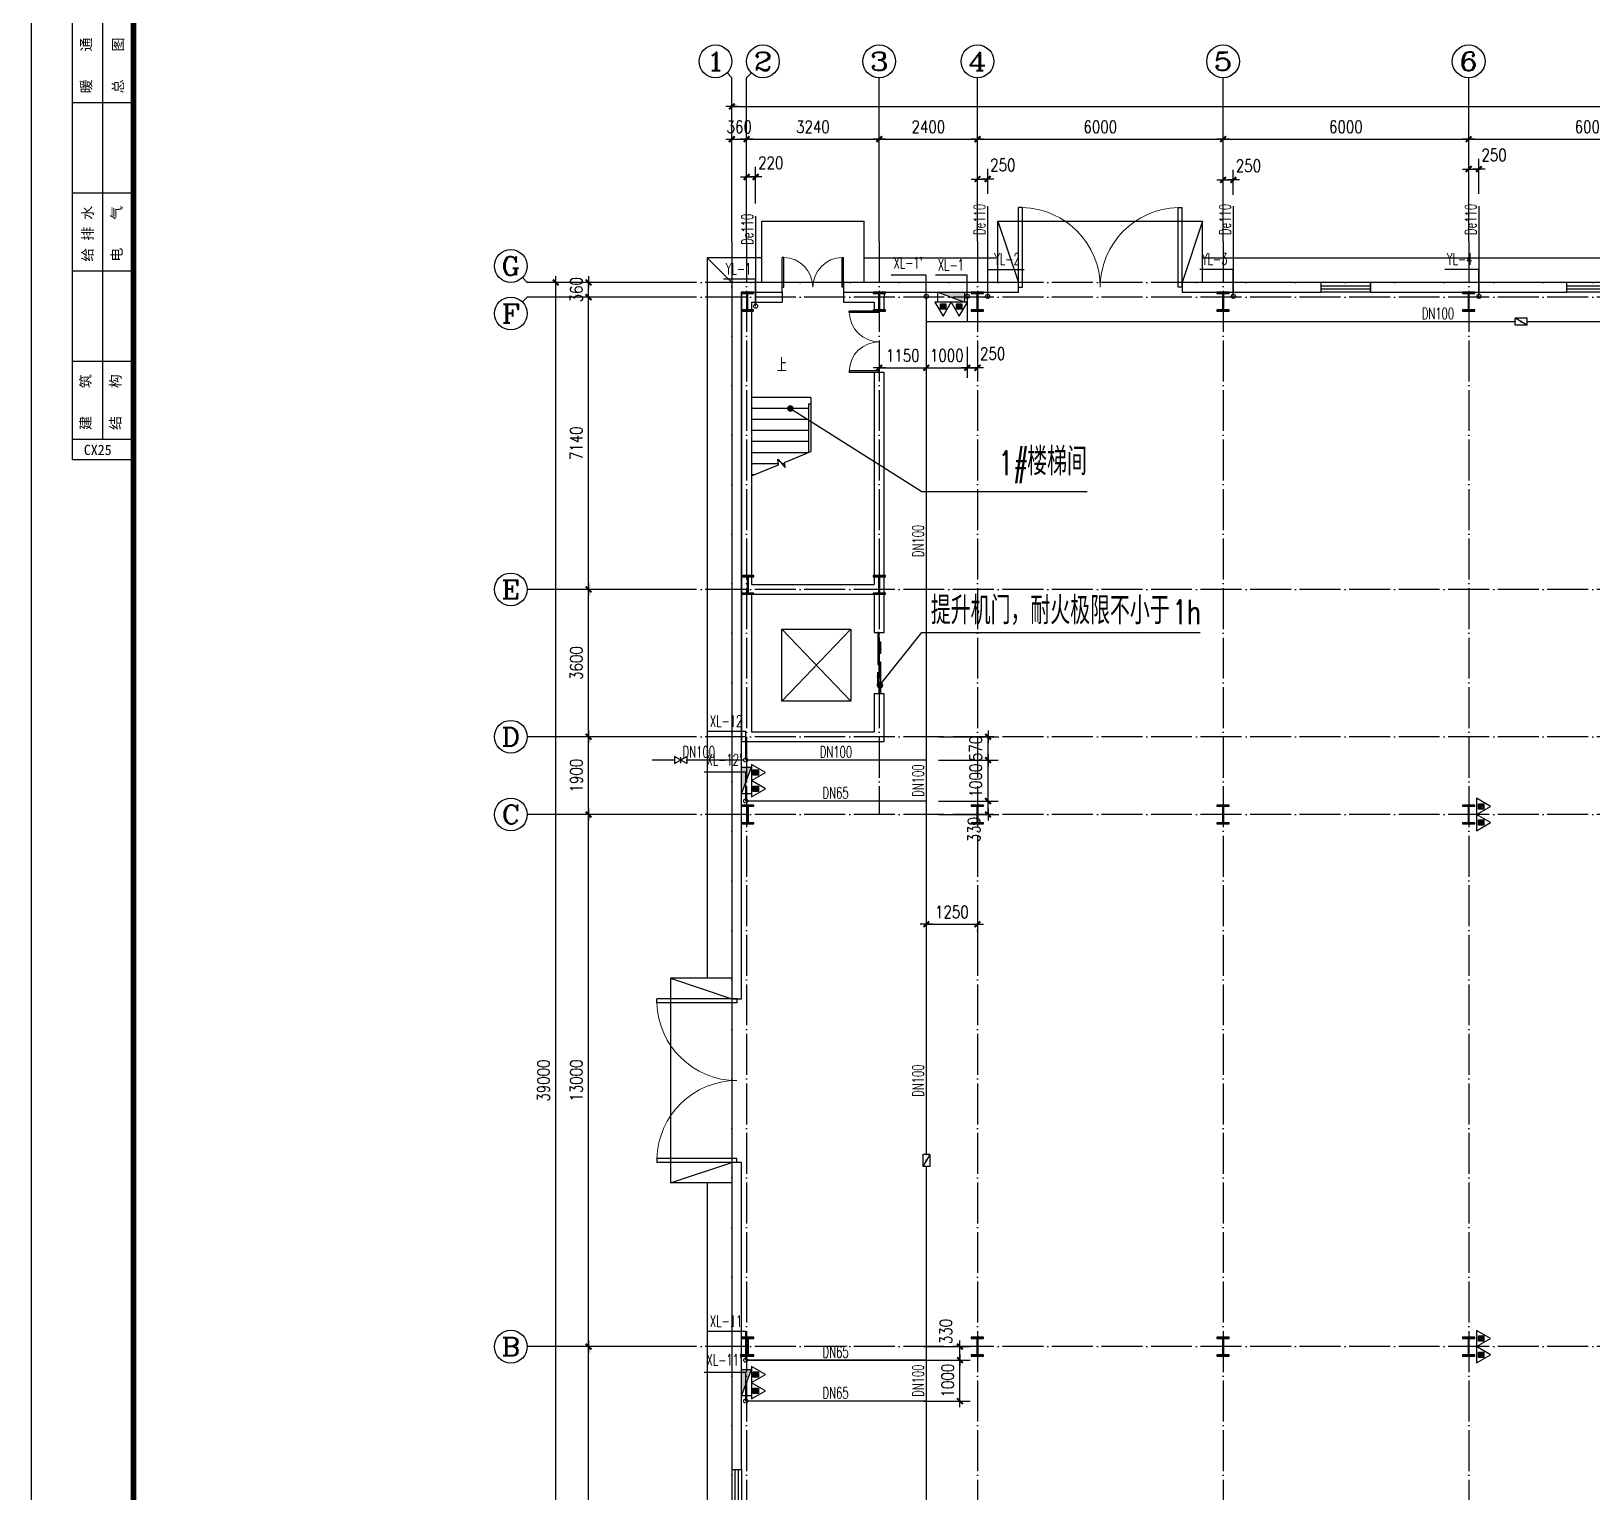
# Model space of a CAD drawing. Extents: x -173215 to 463891, y -864580 to -620646.
# Drawn here: x 4454 to 42575, y -734972 to -699289 of the extents above; entities that cross this region are included whole.
import ezdxf
from ezdxf.enums import TextEntityAlignment as Align

# ---------------------------------------------------------------- set-up
doc = ezdxf.new("R2010")
doc.units = 0
doc.header["$LTSCALE"] = 500
doc.header["$MEASUREMENT"] = 0
doc.linetypes.add('DOTE', pattern=[2.42, 2, -0.2, 0.02, -0.2])
doc.layers.get('0').update_dxf_attribs({"linetype": 'CONTINUOUS'})
doc.layers.get('Defpoints').update_dxf_attribs({"linetype": 'CONTINUOUS'})
for name, color, linetype in [('AXIS', 3, 'CONTINUOUS'), ('AXIS_TEXT', 7, 'CONTINUOUS'), ('DIM_LEAD', 3, 'CONTINUOUS'), ('DIM_SYMB', 3, 'CONTINUOUS'), ('DIM_消防', 3, 'CONTINUOUS'), ('DIM_雨水', 3, 'CONTINUOUS'), ('DOTE', 253, 'DOTE'), ('EQUIP_消火栓', 7, 'CONTINUOUS'), ('EQUIP_消防', 7, 'CONTINUOUS'), ('EQUIP_阀门', 7, 'CONTINUOUS'), ('PIPE-消防', 1, 'TG_X'), ('PIPE-雨水', 4, 'TG_Y'), ('PUB_TEXT', 7, 'CONTINUOUS'), ('STAIR', 2, 'CONTINUOUS'), ('TWT_DIM', 3, 'CONTINUOUS'), ('TWT_TEXT', 7, 'CONTINUOUS'), ('VPIPE-消防', 1, 'TG_X'), ('VPIPE-雨水', 4, 'TG_Y'), ('WALL', 6, 'CONTINUOUS'), ('WINDOW', 4, 'CONTINUOUS'), ('勒脚', 50, 'CONTINUOUS'), ('图框', 4, 'CONTINUOUS')]:
    doc.layers.add(name, color=color, linetype=linetype)
doc.styles.add('_TCH_AXIS', font='COMPLEX', dxfattribs={"bigfont": 'GBCBIG'})
doc.styles.add('_TCH_DIM', font='SIMPLEX', dxfattribs={"bigfont": 'GBCBIG'})
doc.styles.add('_TWT_PIPEDN', font='SIMPLEX', dxfattribs={"width": 0.8, "height": 2.8, "bigfont": 'HZTXT'})
doc.styles.add('_TWT_SERIAL', font='COMPLEX', dxfattribs={"width": 0.8, "height": 2.8, "bigfont": 'HZTXT'})
doc.styles.add('COMPLEX', font='COMPLEX')
doc.styles.add('DIM_FONT', font='SIMPLEX.shx', dxfattribs={"width": 0.8})
doc.styles.add('iIcon2', font='')
doc.styles.get("Standard").update_dxf_attribs({"font": 'GBENOR', "bigfont": 'GBCBIG'})
doc.styles.add('TG_LINETYPE', font='SIMPLEX', dxfattribs={"width": 0.8, "height": 2.8, "bigfont": 'HZTXT'})
doc.styles.get('iIcon2').set_extended_font_data('SimSun')
doc.linetypes.add('TG_X', pattern='A,2,-0.3,["X",TG_LINETYPE,S=0.1,R=0,X=-0.23,Y=-0.15],0', length=2.3)
doc.linetypes.add('TG_Y', pattern='A,2,-0.3,["Y",TG_LINETYPE,S=0.1,R=0,X=-0.23,Y=-0.15],0', length=2.3)
doc.dimstyles.new('DIMN', dxfattribs={"dimtxt": 300, "dimasz": 1, "dimexe": 250, "dimexo": 300, "dimgap": 150, "dimtad": 1, "dimdec": 0, "dimzin": 0, "dimdsep": 46, "dimtxsty": 'DIM_FONT', "dimblk": '_DIMX', "dimcen": 0.09, "dimclrt": 7, "dimadec": 0, "dimazin": 0, "dimtfac": 1, "dimtdec": 0, "dimtix": 1, "dimtmove": 2, "dimatfit": 3, "dimldrblk": '_DIMX', "dimfxl": 0, "dimtolj": 1, "dimtzin": 0, "dimarcsym": 0})

# ---------------------------------------------------------------- blocks, each defined once
blk = doc.blocks.new('钢柱')
blk.add_hatch(color=256).paths.add_polyline_path([(4275, 9436), (4140, 9436), (4140, 9466), (4440, 9466), (4440, 9436), (4305, 9436), (4305, 9036), (4440, 9036), (4440, 9006), (4140, 9006), (4140, 9036), (4275, 9036)])
blk.add_lwpolyline([(4275, 9436), (4140, 9436), (4140, 9466), (4440, 9466), (4440, 9436), (4305, 9436), (4305, 9036), (4440, 9036), (4440, 9006), (4140, 9006), (4140, 9036), (4275, 9036), (4275, 9436), (4140, 9436)])
blk = doc.blocks.new('_DIMX')
blk.add_line((-150, 0), (150, 0))
at = {"const_width": 50}
blk.add_lwpolyline([(-70, -70), (70, 70)], dxfattribs=at)
blk = doc.blocks.new('*D133')
at = {"layer": 'Defpoints', "color": 0, "transparency": 16777216}
for p in [(39819, -702656), (39569, -703562), (39819, -703562)]:
    blk.add_point(p, dxfattribs=at)
at = {"layer": 'TWT_DIM', "color": 0, "lineweight": -2, "transparency": 16777216}
for p, q in [((39569, -703262), (39569, -702406)), ((39819, -703262), (39819, -702406)), ((39568, -702656), (39567, -702656)), ((39569, -702656), (39819, -702656)), ((39820, -702656), (39821, -702656))]:
    blk.add_line(p, q, dxfattribs=at)
blk.add_blockref('_DIMX', (39569, -702656), dxfattribs=at)
at = {"layer": 'TWT_DIM', "color": 0, "lineweight": -2, "transparency": 16777216, "rotation": 180}
blk.add_blockref('_DIMX', (39819, -702656), dxfattribs=at)
at = {"layer": 'TWT_DIM', "color": 7, "transparency": 16777216, "insert": (40189, -702311), "char_height": 300, "attachment_point": 5, "style": 'DIM_FONT'}
blk.add_mtext('\\A1;250', dxfattribs=at)
blk = doc.blocks.new('*D134')
at = {"layer": 'Defpoints', "color": 0, "transparency": 16777216}
for p in [(33819, -702922), (33569, -703589), (33819, -703589)]:
    blk.add_point(p, dxfattribs=at)
at = {"layer": 'TWT_DIM', "color": 0, "lineweight": -2, "transparency": 16777216}
for p, q in [((33568, -702922), (33567, -702922)), ((33569, -703289), (33569, -702672)), ((33569, -702922), (33819, -702922)), ((33819, -703289), (33819, -702672)), ((33820, -702922), (33821, -702922))]:
    blk.add_line(p, q, dxfattribs=at)
blk.add_blockref('_DIMX', (33569, -702922), dxfattribs=at)
at = {"layer": 'TWT_DIM', "color": 0, "lineweight": -2, "transparency": 16777216, "rotation": 180}
blk.add_blockref('_DIMX', (33819, -702922), dxfattribs=at)
at = {"layer": 'TWT_DIM', "color": 7, "transparency": 16777216, "insert": (34189, -702577), "char_height": 300, "attachment_point": 5, "style": 'DIM_FONT'}
blk.add_mtext('\\A1;250', dxfattribs=at)
blk = doc.blocks.new('*D135')
at = {"layer": 'Defpoints', "color": 0, "transparency": 16777216}
for p in [(22149, -702850), (21929, -703802), (22149, -703802)]:
    blk.add_point(p, dxfattribs=at)
at = {"layer": 'TWT_DIM', "color": 0, "lineweight": -2, "transparency": 16777216}
for p, q in [((21928, -702850), (21927, -702850)), ((21929, -703502), (21929, -702600)), ((21929, -702850), (22149, -702850)), ((22149, -703502), (22149, -702600)), ((22150, -702850), (22151, -702850))]:
    blk.add_line(p, q, dxfattribs=at)
blk.add_blockref('_DIMX', (21929, -702850), dxfattribs=at)
at = {"layer": 'TWT_DIM', "color": 0, "lineweight": -2, "transparency": 16777216, "rotation": 180}
blk.add_blockref('_DIMX', (22149, -702850), dxfattribs=at)
at = {"layer": 'TWT_DIM', "color": 7, "transparency": 16777216, "insert": (22519, -702505), "char_height": 300, "attachment_point": 5, "style": 'DIM_FONT'}
blk.add_mtext('\\A1;220', dxfattribs=at)
blk = doc.blocks.new('*D136')
at = {"layer": 'Defpoints', "color": 0, "transparency": 16777216}
for p in [(27819, -702900), (27569, -703562), (27819, -703562)]:
    blk.add_point(p, dxfattribs=at)
at = {"layer": 'TWT_DIM', "color": 0, "lineweight": -2, "transparency": 16777216}
for p, q in [((27568, -702900), (27567, -702900)), ((27569, -703262), (27569, -702650)), ((27569, -702900), (27819, -702900)), ((27819, -703262), (27819, -702650)), ((27820, -702900), (27821, -702900))]:
    blk.add_line(p, q, dxfattribs=at)
blk.add_blockref('_DIMX', (27569, -702900), dxfattribs=at)
at = {"layer": 'TWT_DIM', "color": 0, "lineweight": -2, "transparency": 16777216, "rotation": 180}
blk.add_blockref('_DIMX', (27819, -702900), dxfattribs=at)
at = {"layer": 'TWT_DIM', "color": 7, "transparency": 16777216, "insert": (28189, -702555), "char_height": 300, "attachment_point": 5, "style": 'DIM_FONT'}
blk.add_mtext('\\A1;250', dxfattribs=at)
blk = doc.blocks.new('*D137')
at = {"layer": 'Defpoints', "color": 0, "transparency": 16777216}
for p in [(27319, -706699), (27569, -706699), (27569, -707511)]:
    blk.add_point(p, dxfattribs=at)
at = {"layer": 'TWT_DIM', "color": 0, "lineweight": -2, "transparency": 16777216}
for p, q in [((27319, -706999), (27319, -707761)), ((27569, -706999), (27569, -707761)), ((27318, -707511), (27317, -707511)), ((27319, -707511), (27569, -707511)), ((27570, -707511), (27571, -707511))]:
    blk.add_line(p, q, dxfattribs=at)
blk.add_blockref('_DIMX', (27319, -707511), dxfattribs=at)
at = {"layer": 'TWT_DIM', "color": 0, "lineweight": -2, "transparency": 16777216, "rotation": 180}
blk.add_blockref('_DIMX', (27569, -707511), dxfattribs=at)
at = {"layer": 'TWT_DIM', "color": 7, "transparency": 16777216, "insert": (27939, -707166), "char_height": 300, "attachment_point": 5, "style": 'DIM_FONT'}
blk.add_mtext('\\A1;250', dxfattribs=at)
blk = doc.blocks.new('*D138')
at = {"layer": 'Defpoints', "color": 0, "transparency": 16777216}
for p in [(26319, -706699), (27319, -706699), (27319, -707511)]:
    blk.add_point(p, dxfattribs=at)
at = {"layer": 'TWT_DIM', "color": 0, "lineweight": -2, "transparency": 16777216}
for p, q in [((26319, -706999), (26319, -707761)), ((27319, -706999), (27319, -707761)), ((26318, -707511), (26317, -707511)), ((26319, -707511), (27319, -707511)), ((27320, -707511), (27321, -707511))]:
    blk.add_line(p, q, dxfattribs=at)
blk.add_blockref('_DIMX', (26319, -707511), dxfattribs=at)
at = {"layer": 'TWT_DIM', "color": 0, "lineweight": -2, "transparency": 16777216, "rotation": 180}
blk.add_blockref('_DIMX', (27319, -707511), dxfattribs=at)
at = {"layer": 'TWT_DIM', "color": 7, "transparency": 16777216, "insert": (26819, -707211), "char_height": 300, "attachment_point": 5, "style": 'DIM_FONT'}
blk.add_mtext('\\A1;1000', dxfattribs=at)
blk = doc.blocks.new('*D141')
at = {"layer": 'Defpoints', "color": 0, "transparency": 16777216}
for p in [(26319, -717096), (27827, -717096), (26319, -718096)]:
    blk.add_point(p, dxfattribs=at)
at = {"layer": 'TWT_DIM', "color": 0, "lineweight": -2, "transparency": 16777216}
for p, q in [((26619, -717096), (28077, -717096)), ((27827, -717095), (27827, -717094)), ((27827, -718096), (27827, -717096)), ((26619, -718096), (28077, -718096)), ((27827, -718097), (27827, -718098))]:
    blk.add_line(p, q, dxfattribs=at)
for p, rotation in [((27827, -717096), 270), ((27827, -718096), 90)]:
    blk.add_blockref('_DIMX', p, dxfattribs=dict(at, rotation=rotation))
at = {"layer": 'TWT_DIM', "color": 7, "transparency": 16777216, "insert": (27527, -717596), "char_height": 300, "attachment_point": 5, "rotation": 90, "style": 'DIM_FONT'}
blk.add_mtext('\\A1;1000', dxfattribs=at)
blk = doc.blocks.new('*D142')
at = {"layer": 'Defpoints', "color": 0, "transparency": 16777216}
for p in [(26319, -716526), (27827, -716526), (26319, -717096)]:
    blk.add_point(p, dxfattribs=at)
at = {"layer": 'TWT_DIM', "color": 0, "lineweight": -2, "transparency": 16777216}
for p, q in [((26619, -716526), (28077, -716526)), ((27827, -716525), (27827, -716524)), ((27827, -717096), (27827, -716526)), ((26619, -717096), (28077, -717096)), ((27827, -717097), (27827, -717098))]:
    blk.add_line(p, q, dxfattribs=at)
for p, rotation in [((27827, -716526), 270), ((27827, -717096), 90)]:
    blk.add_blockref('_DIMX', p, dxfattribs=dict(at, rotation=rotation))
at = {"layer": 'TWT_DIM', "color": 7, "transparency": 16777216, "insert": (27527, -716811), "char_height": 300, "attachment_point": 5, "rotation": 90, "style": 'DIM_FONT'}
blk.add_mtext('\\A1;570', dxfattribs=at)
blk = doc.blocks.new('*D144')
at = {"layer": 'Defpoints', "color": 0, "transparency": 16777216}
for p in [(25953, -731756), (27141, -731756), (25953, -732756)]:
    blk.add_point(p, dxfattribs=at)
at = {"layer": 'TWT_DIM', "color": 0, "lineweight": -2, "transparency": 16777216}
for p, q in [((26253, -731756), (27391, -731756)), ((27141, -731755), (27141, -731754)), ((27141, -732756), (27141, -731756)), ((26253, -732756), (27391, -732756)), ((27141, -732757), (27141, -732758))]:
    blk.add_line(p, q, dxfattribs=at)
for p, rotation in [((27141, -731756), 270), ((27141, -732756), 90)]:
    blk.add_blockref('_DIMX', p, dxfattribs=dict(at, rotation=rotation))
at = {"layer": 'TWT_DIM', "color": 7, "transparency": 16777216, "insert": (26841, -732256), "char_height": 300, "attachment_point": 5, "rotation": 90, "style": 'DIM_FONT'}
blk.add_mtext('\\A1;1000', dxfattribs=at)
blk = doc.blocks.new('*D198')
at = {"layer": 'AXIS', "color": 0, "lineweight": -2, "transparency": 16777216}
for p, q in [((21569, -704126), (21569, -701676)), ((21929, -704126), (21929, -701676)), ((21568, -701926), (21567, -701926)), ((21569, -701926), (21929, -701926)), ((21930, -701926), (21931, -701926))]:
    blk.add_line(p, q, dxfattribs=at)
at = {"layer": 'Defpoints', "color": 0, "transparency": 16777216}
for p in [(21929, -701926), (21569, -704426), (21929, -704426)]:
    blk.add_point(p, dxfattribs=at)
at = {"layer": 'AXIS', "color": 0, "lineweight": -2, "transparency": 16777216}
blk.add_blockref('_DIMX', (21569, -701926), dxfattribs=at)
at = {"layer": 'AXIS', "color": 0, "lineweight": -2, "transparency": 16777216, "rotation": 180}
blk.add_blockref('_DIMX', (21929, -701926), dxfattribs=at)
at = {"layer": 'AXIS', "color": 7, "transparency": 16777216, "insert": (21749, -701626), "char_height": 300, "attachment_point": 5, "style": 'DIM_FONT'}
blk.add_mtext('\\A1;360', dxfattribs=at)
blk = doc.blocks.new('*D317')
at = {"layer": 'AXIS', "color": 0, "lineweight": -2, "transparency": 16777216}
for p, q in [((20269, -705426), (17819, -705426)), ((18069, -705425), (18069, -705424)), ((18069, -705786), (18069, -705426)), ((20269, -705786), (17819, -705786)), ((18069, -705787), (18069, -705788))]:
    blk.add_line(p, q, dxfattribs=at)
at = {"layer": 'Defpoints', "color": 0, "transparency": 16777216}
for p in [(18069, -705426), (20569, -705426), (20569, -705786)]:
    blk.add_point(p, dxfattribs=at)
at = {"layer": 'AXIS', "color": 0, "lineweight": -2, "transparency": 16777216}
for p, rotation in [((18069, -705426), 270), ((18069, -705786), 90)]:
    blk.add_blockref('_DIMX', p, dxfattribs=dict(at, rotation=rotation))
at = {"layer": 'AXIS', "color": 7, "transparency": 16777216, "insert": (17769, -705606), "char_height": 300, "attachment_point": 5, "rotation": 90, "style": 'DIM_FONT'}
blk.add_mtext('\\A1;360', dxfattribs=at)
blk = doc.blocks.new('$TCHSYS$WIN2D')
for p, q in [((-0.5, 0.5), (0.5, 0.5)), ((-0.5, 0.5), (-0.5, -0.5)), ((0.5, 0.5), (0.5, -0.5)), ((0.5, 0.167), (-0.5, 0.167)), ((0.5, -0.167), (-0.5, -0.167)), ((-0.5, -0.5), (0.5, -0.5))]:
    blk.add_line(p, q)
blk = doc.blocks.new('$DorLib2D$00000002')
for p, q in [((-0.5, 0), (-0.5, 0.4875)), ((-0.475, 0.4875), (-0.5, 0.4875)), ((-0.475, 0), (-0.475, 0.4875)), ((0.475, 0), (0.475, 0.4875)), ((0.475, 0.4875), (0.5, 0.4875)), ((0.5, 0), (0.5, 0.4875)), ((-0.5, 0), (-0.475, 0)), ((0.5, 0), (0.475, 0))]:
    blk.add_line(p, q)
at = {"lineweight": 13}
for centre, start, end in [((-0.4875, 0), 0, 88.53072), ((0.4875, 0), 91.46928, 180)]:
    blk.add_arc(centre, 0.4875, start, end, dxfattribs=at)
blk = doc.blocks.new('$DorLib2D$00000131')
at = {"color": 0, "linetype": 'Continuous'}
for p, q in [((-0.5, 0.125), (-0.5, 0)), ((0.019, 0.125), (-0.5, 0.125)), ((-0.5, 0), (0.019, 0)), ((-0.024, 0), (0.5, 0)), ((-0.024, -0.125), (-0.024, 0)), ((0.019, 0), (0.019, 0.125)), ((0.15, 0.125), (0.232, 0.197)), ((0.35, 0.125), (0.15, 0.125)), ((0.232, 0.197), (0.232, 0.125)), ((0.5, 0), (0.5, -0.125)), ((-0.35, -0.125), (-0.15, -0.125)), ((-0.232, -0.197), (-0.232, -0.125)), ((-0.15, -0.125), (-0.232, -0.197)), ((0.5, -0.125), (-0.024, -0.125))]:
    blk.add_line(p, q, dxfattribs=at)
blk = doc.blocks.new('_AXISO')
blk.add_circle((0, 0), 0.5)
at = {"layer": 'AXIS_TEXT', "style": 'COMPLEX', "width": 1.041667}
blk.add_attdef('A', text='', height=0.56, dxfattribs=at).set_placement((-0.25, -0.28), (0.25, -0.28), align=Align.FIT)
blk = doc.blocks.new('$TwtSys$00000434')
for p, q in [((-0.5, 0.5), (-0.5, -0.5)), ((-0.5, -0.5), (0.5, 0.5)), ((0.5, 0.5), (-0.5, 0.5)), ((0.5, -0.5), (0.5, 0.5)), ((-0.5, -0.5), (0.5, -0.5))]:
    blk.add_line(p, q)
blk.add_solid([(0.5, -0.5), (0.5, 0.5), (-0.5, -0.5)])
blk = doc.blocks.new('$ATTACHMENT$00000214')
h = blk.add_hatch()
h.set_pattern_fill('ANSI31', color=256, scale=200, style=0)
h.set_pattern_definition([(45, (-38543.802, -6842.639), (-17.67767, 17.67767), [])])
h.paths.add_polyline_path([(-65, 2), (65, 2), (65, -128), (-65, -128)])
for points in [[(0, 172), (-198, -172), (198, -172)], [(-65, 2), (65, 2), (65, -128), (-65, -128)]]:
    blk.add_lwpolyline(points, close=True)
blk = doc.blocks.new('$VALVE$00000296')
for points in [[(-125, 72), (-125, -72), (125, 72), (125, -72), (-125, 72)], [(0, 60), (0, -64)]]:
    blk.add_lwpolyline(points)
for p in [(-125, 0), (125, 0)]:
    blk.add_point(p)
blk = doc.blocks.new('$VALVE$00000316')
for p, q in [((-125, 72), (125, -72)), ((-125, 72), (-125, -72)), ((-125, 72), (125, 72)), ((125, 72), (125, -72)), ((-125, -72), (125, -72))]:
    blk.add_line(p, q)
at = {"const_width": 21.1}
blk.add_lwpolyline([(-11, 0, 1), (11, 0, 1)], format="xyb", close=True, dxfattribs=at)
for p in [(-125, 0), (125, 0)]:
    blk.add_point(p)
at = {"color": 7, "flags": 9}
for tag in ['XSIZE', 'YSIZE']:
    blk.add_attdef(tag, (0, 0), '', height=0.5, dxfattribs=at)
blk = doc.blocks.new('jhyfty')
at = {"layer": '图框'}
for p, q in [((651751, 164110), (651751, 150826)), ((651751, 159052), (653251, 159052)), ((651751, 156846), (653251, 156846)), ((651751, 154939), (653251, 154939)), ((651751, 152733), (653251, 152733)), ((651751, 150826), (653251, 150826)), ((651751, 150826), (651751, 150326)), ((651751, 150326), (653251, 150326))]:
    blk.add_line(p, q, dxfattribs=at)
blk.add_lwpolyline([(650751, 105710), (776851, 105710), (776851, 165110), (650751, 165110)], close=True, dxfattribs=at)
at = {"layer": '图框', "const_width": 140}
blk.add_lwpolyline([(653251, 164110), (775851, 164110), (775851, 106710), (653251, 106710)], close=True, dxfattribs=at)
at = {"layer": '图框'}
blk.add_lwpolyline([(652501, 150826), (652501, 163165)], dxfattribs=at)
at = {"layer": '图框', "style": 'iIcon2'}
for s, p in [('暖    通', (652220, 159274)), ('总    图', (652998, 159274)), ('给 排 水', (652254, 155162)), ('电    气', (652961, 155162)), ('建    筑', (652202, 151049)), ('结    构', (652933, 151049))]:
    blk.add_text(s, height=250, rotation=90, dxfattribs=at).set_placement(p)
blk.add_text('CX25', height=250, dxfattribs=at).set_placement((652036, 150438))

msp = doc.modelspace()

# ---------------------------------------------------------------- linework, layer by layer
for p, q in [((22788.1, -713901.1), (24472.6, -715655.1)), ((24472.6, -713901.1), (22788.1, -715655.1))]:
    msp.add_line(p, q)
msp.add_lwpolyline([(22788.1, -713901.1), (24472.6, -713901.1), (24472.6, -715655.1), (22788.1, -715655.1)], close=True)
at = {"layer": 'AXIS'}
for p, q in [((21451.5, -700308.7), (21568.6, -700425.8)), ((21568.6, -704425.8), (21568.6, -700425.8)), ((22045.8, -700308.7), (21928.6, -700425.8)), ((21928.6, -704425.8), (21928.6, -700425.8)), ((25168.6, -704425.8), (25168.6, -700425.8)), ((27568.6, -704425.8), (27568.6, -700425.8)), ((33568.6, -704425.8), (33568.6, -700425.8)), ((39568.6, -704425.8), (39568.6, -700425.8)), ((16451.5, -705308.7), (16568.6, -705425.8)), ((20568.6, -705425.8), (16568.6, -705425.8)), ((16451.5, -705903), (16568.6, -705785.8)), ((20568.6, -705785.8), (16568.6, -705785.8)), ((20568.6, -712925.8), (16568.6, -712925.8)), ((20568.6, -716525.8), (16568.6, -716525.8)), ((20568.6, -718425.8), (16568.6, -718425.8)), ((20568.6, -731425.8), (16568.6, -731425.8))]:
    msp.add_line(p, q, dxfattribs=at)
at = {"layer": 'DIM_LEAD'}
for p, q in [((22998.8, -708505.8), (26209.7, -710534.7)), ((26209.7, -710534.7), (30249.6, -710534.7)), ((25186, -715266.6), (26209.7, -713977.3)), ((26209.7, -713977.3), (33007.8, -713977.3))]:
    msp.add_line(p, q, dxfattribs=at)
at = {"layer": 'DIM_LEAD', "const_width": 80}
for points in [[(22964.9, -708484.5, 1), (23032.6, -708527.2, 1)], [(25161.2, -715297.9, 1), (25210.9, -715235.3, 1)]]:
    msp.add_lwpolyline(points, format="xyb", close=True, dxfattribs=at)
at = {"layer": 'DIM_SYMB'}
msp.add_lwpolyline([(22773.6, -707763.3, 0, 0, 0), (22773.6, -708817.8, 80, 0, 0), (22773.6, -709117.8, 0, 0, 0)], format="xyseb", dxfattribs=at)
at = {"layer": 'DIM_消防'}
for p, q in [((26318.6, -705251.1), (25460.9, -705251.1)), ((26318.6, -705765.8), (26318.6, -705251.1)), ((27318.6, -705251.1), (26543.6, -705251.1)), ((27318.6, -705765.8), (27318.6, -705251.1)), ((21908.6, -716395.1), (20977.4, -716395.1)), ((21908.6, -717095.8), (21908.6, -716395.1)), ((21908.6, -717395.1), (20894.8, -717395.1)), ((21908.6, -718095.8), (21908.6, -717395.1)), ((21908.6, -731055.1), (20977.4, -731055.1)), ((21908.6, -731755.8), (21908.6, -731055.1)), ((21908.6, -732055.1), (20894.8, -732055.1)), ((21908.6, -732755.8), (21908.6, -732055.1))]:
    msp.add_line(p, q, dxfattribs=at)
at = {"layer": 'DIM_雨水'}
for p, q in [((27818.6, -705765.8), (27818.6, -705106.7)), ((27818.6, -705106.7), (28709.7, -705106.7)), ((33818.6, -705106.7), (32997.7, -705106.7)), ((33818.6, -705765.8), (33818.6, -705106.7)), ((39818.6, -705106.7), (38982.2, -705106.7)), ((39818.6, -705765.8), (39818.6, -705106.7)), ((22148.6, -705346.7), (21366, -705346.7)), ((22148.6, -706005.8), (22148.6, -705346.7))]:
    msp.add_line(p, q, dxfattribs=at)
at = {"layer": 'DOTE', "linetype": 'DOTE'}
for p, q in [((21568.6, -704425.8), (21568.6, -745425.8)), ((21928.6, -704425.8), (21928.6, -745425.8)), ((25168.6, -704425.8), (25168.6, -718425.8)), ((27568.6, -704425.8), (27568.6, -745425.8)), ((33568.6, -704425.8), (33568.6, -745425.8)), ((39568.6, -704425.8), (39568.6, -745425.8)), ((100568.6, -705425.8), (20568.6, -705425.8)), ((100568.6, -705785.8), (20568.6, -705785.8)), ((100568.6, -712925.8), (20568.6, -712925.8)), ((100568.6, -716525.8), (20568.6, -716525.8)), ((100568.6, -718425.8), (20568.6, -718425.8)), ((100568.6, -731425.8), (20568.6, -731425.8))]:
    msp.add_line(p, q, dxfattribs=at)
at = {"layer": 'PIPE-消防', "linetype": 'TG_X', "const_width": 35}
for points in [[(26318.6, -706385.8), (26318.6, -705815.8)], [(27318.6, -706385.8), (27318.6, -705815.8)], [(26318.6, -706385.8), (27318.6, -706385.8)], [(26318.6, -717095.8), (26318.6, -706385.8)], [(27318.6, -706385.8), (40700, -706385.8)], [(40999.5, -706385.8), (50318.6, -706385.8)], [(19619, -717095.8), (20166.9, -717095.8)], [(20466.9, -717095.8), (21858.6, -717095.8)], [(21958.6, -717095.8), (26318.6, -717095.8)], [(26318.6, -718095.8), (26318.6, -717095.8)], [(21958.6, -718095.8), (26318.6, -718095.8)], [(26318.6, -726728), (26318.6, -718095.8)], [(26318.6, -731755.8), (26318.6, -727027.6)], [(21958.6, -731755.8), (26318.6, -731755.8)], [(26318.6, -732755.8), (26318.6, -731755.8)], [(21958.6, -732755.8), (26318.6, -732755.8)], [(26318.6, -739025.8), (26318.6, -732755.8)]]:
    msp.add_lwpolyline(points, dxfattribs=at)
at = {"layer": 'PIPE-雨水', "linetype": 'TG_Y', "const_width": 35}
for points in [[(27818.6, -705715.8), (27818.6, -703561.7)], [(33818.6, -705715.8), (33818.6, -703561.7)], [(39818.6, -705715.8), (39818.6, -703561.7)], [(22148.6, -705955.8), (22148.6, -703801.7)]]:
    msp.add_lwpolyline(points, dxfattribs=at)
at = {"layer": 'STAIR'}
for p, q in [((22048.6, -708235.8), (22048.6, -710152.8)), ((23498.6, -708235.8), (22048.6, -708235.8)), ((23498.6, -708235.8), (23498.6, -708400.8)), ((23438.6, -708505.8), (22048.6, -708505.8)), ((23438.6, -708400.8), (23438.6, -709583.4)), ((23498.6, -708400.8), (23438.6, -708400.8)), ((23498.6, -708400.8), (23498.6, -709558.8)), ((23498.6, -708400.8), (23498.6, -709558.8)), ((23438.6, -708775.8), (22048.6, -708775.8)), ((23438.6, -709045.8), (22048.6, -709045.8)), ((23438.6, -709315.8), (22048.6, -709315.8)), ((23432.7, -709585.8), (22048.6, -709585.8)), ((22708.9, -709882.3), (22691.8, -709748.4)), ((22691.8, -709748.4), (22872.8, -709947.4)), ((22856.7, -709821.8), (23498.6, -709558.8)), ((22872.8, -709947.4), (22856.7, -709821.8)), ((22705.6, -709855.8), (22048.6, -709855.8)), ((22048.6, -710152.8), (22708.9, -709882.3)), ((22114.5, -710125.8), (22048.6, -710125.8)), ((22861.1, -709855.8), (22789.5, -709855.8))]:
    msp.add_line(p, q, dxfattribs=at)
at = {"layer": 'VPIPE-消防', "linetype": 'Continuous'}
for centre in [(26318.6, -705765.8), (27318.6, -705765.8), (21908.6, -717095.8), (21908.6, -718095.8), (21908.6, -731755.8), (21908.6, -732755.8)]:
    msp.add_circle(centre, 50, dxfattribs=at)
at = {"layer": 'VPIPE-雨水', "linetype": 'Continuous'}
for centre in [(22148.6, -706005.8), (27818.6, -705765.8), (33818.6, -705765.8), (39818.6, -705765.8)]:
    msp.add_circle(centre, 50, dxfattribs=at)
at = {"layer": 'WALL'}
for p, q in [((21568.6, -705425.8), (21568.6, -722925.8)), ((22798.6, -705425.8), (21568.6, -705425.8)), ((22798.6, -705665.8), (22798.6, -705425.8)), ((25168.6, -705425.8), (24298.6, -705425.8)), ((24298.6, -705425.8), (24298.6, -705665.8)), ((28568.6, -705425.8), (25168.6, -705425.8)), ((28568.6, -705665.8), (28568.6, -705425.8)), ((35968.6, -705425.8), (32568.6, -705425.8)), ((32568.6, -705425.8), (32568.6, -705665.8)), ((35968.6, -705665.8), (35968.6, -705425.8)), ((41968.6, -705425.8), (37168.6, -705425.8)), ((37168.6, -705425.8), (37168.6, -705665.8)), ((41968.6, -705665.8), (41968.6, -705425.8)), ((21808.6, -722925.8), (21808.6, -705665.8)), ((21808.6, -705665.8), (22798.6, -705665.8)), ((21808.6, -705665.8), (21808.6, -712925.8)), ((21808.6, -705665.8), (22798.6, -705665.8)), ((22048.6, -705905.8), (22048.6, -712805.8)), ((22048.6, -705905.8), (22798.6, -705905.8)), ((22798.6, -705665.8), (22798.6, -705905.8)), ((24298.6, -705665.8), (25048.6, -705665.8)), ((24298.6, -705665.8), (25048.6, -705665.8)), ((24298.6, -705665.8), (24298.6, -705905.8)), ((24298.6, -705905.8), (25048.6, -705905.8)), ((25048.6, -705665.8), (25048.6, -705665.8)), ((25048.6, -705905.8), (25048.6, -706125.8)), ((25288.6, -705665.8), (25288.6, -705785.8)), ((25288.6, -705665.8), (28568.6, -705665.8)), ((25288.6, -706125.8), (25288.6, -705785.8)), ((32568.6, -705665.8), (35968.6, -705665.8)), ((37168.6, -705665.8), (41968.6, -705665.8)), ((25048.6, -706125.8), (25288.6, -706125.8)), ((25288.6, -707625.8), (25048.6, -707625.8)), ((25048.6, -707625.8), (25048.6, -712805.8)), ((25288.6, -712925.8), (25288.6, -707625.8)), ((22048.6, -712805.8), (25048.6, -712805.8)), ((21808.6, -712925.8), (21808.6, -716645.8)), ((22048.6, -713045.8), (25048.6, -713045.8)), ((22048.6, -713045.8), (22048.6, -716405.8)), ((25048.6, -713045.8), (25048.6, -713975.8)), ((25288.6, -713975.8), (25288.6, -712925.8)), ((25048.6, -713975.8), (25288.6, -713975.8)), ((25288.6, -715475.8), (25048.6, -715475.8)), ((25048.6, -715475.8), (25048.6, -716405.8)), ((25288.6, -716645.8), (25288.6, -715475.8)), ((21808.6, -716645.8), (25288.6, -716645.8)), ((22048.6, -716405.8), (25048.6, -716405.8)), ((21568.6, -722925.8), (21808.6, -722925.8)), ((21568.6, -726925.8), (21568.6, -734425.8)), ((21808.6, -726925.8), (21568.6, -726925.8)), ((21808.6, -734425.8), (21808.6, -726925.8)), ((21568.6, -734425.8), (21808.6, -734425.8))]:
    msp.add_line(p, q, dxfattribs=at)
at = {"layer": 'WINDOW'}
for p, q in [((24298.6, -705425.8), (22798.6, -705425.8)), ((21568.6, -722925.8), (21568.6, -726925.8))]:
    msp.add_line(p, q, dxfattribs=at)
at = {"layer": '勒脚'}
for p, q in [((22298.6, -705425.8), (22298.6, -703925.8)), ((22298.6, -703925.8), (24798.6, -703925.8)), ((24798.6, -705425.8), (24798.6, -703925.8)), ((28068.6, -705425.8), (28068.6, -703925.8)), ((28068.6, -703925.8), (33068.6, -703925.8)), ((28068.6, -703925.8), (28568.6, -705425.8)), ((33068.6, -703925.8), (32568.6, -705425.8)), ((33068.6, -705425.8), (33068.6, -703925.8)), ((22298.6, -704825.8), (20968.6, -704825.8)), ((20968.6, -704825.8), (20968.6, -722425.8)), ((20968.6, -704825.8), (21568.6, -705425.8)), ((24798.6, -704825.8), (28015.3, -704825.8)), ((33068.6, -704825.8), (58068.6, -704825.8)), ((21568.6, -722425.8), (20068.6, -722425.8)), ((20068.6, -722425.8), (20068.6, -727425.8)), ((20068.6, -722425.8), (21568.6, -722925.8)), ((20068.6, -727425.8), (21568.6, -726925.8)), ((21568.6, -727425.8), (20068.6, -727425.8)), ((20968.6, -727425.8), (20968.6, -745025.8))]:
    msp.add_line(p, q, dxfattribs=at)

# ---------------------------------------------------------------- block references
at = {"xscale": -1, "rotation": 180}
for p in [(17653.9, -696659.5), (20878.9, -696659.5), (23278.9, -696659.5), (29278.9, -696659.5), (35278.9, -696659.5), (17668.9, -703579.5), (20878.9, -703579.5), (17668.9, -709189.5), (23278.9, -709189.5), (29278.9, -709189.5), (35278.9, -709189.5), (17668.9, -722189.5), (23278.9, -722189.5), (29278.9, -722189.5), (35278.9, -722189.5)]:
    msp.add_blockref('钢柱', p, dxfattribs=at)
at = {"layer": 'AXIS'}
ref = msp.add_blockref('_AXISO', (21168.6, -700025.8), dxfattribs=dict(at, xscale=800, yscale=800, zscale=800))
ref.add_attrib('A', '1', dxfattribs={"layer": 'AXIS_TEXT', "height": 452.5, "style": '_TCH_AXIS', "width": 2.333333}).set_placement((20942.3, -700252.1), (21394.9, -700252.1), align=Align.FIT)
ref = msp.add_blockref('_AXISO', (22328.6, -700025.8), dxfattribs=dict(at, xscale=800, yscale=800, zscale=800))
ref.add_attrib('A', '2', dxfattribs={"layer": 'AXIS_TEXT', "height": 452.5, "style": '_TCH_AXIS', "width": 1.5}).set_placement((22102.3, -700252.1), (22554.9, -700252.1), align=Align.FIT)
ref = msp.add_blockref('_AXISO', (25168.6, -700025.8), dxfattribs=dict(at, xscale=800, yscale=800, zscale=800))
ref.add_attrib('A', '3', dxfattribs={"layer": 'AXIS_TEXT', "height": 452.5, "style": '_TCH_AXIS', "width": 1.5}).set_placement((24942.3, -700252.1), (25394.9, -700252.1), align=Align.FIT)
ref = msp.add_blockref('_AXISO', (27568.6, -700025.8), dxfattribs=dict(at, xscale=800, yscale=800, zscale=800))
ref.add_attrib('A', '4', dxfattribs={"layer": 'AXIS_TEXT', "height": 452.5, "style": '_TCH_AXIS', "width": 1.3125}).set_placement((27342.3, -700252.1), (27794.9, -700252.1), align=Align.FIT)
ref = msp.add_blockref('_AXISO', (33568.6, -700025.8), dxfattribs=dict(at, xscale=800, yscale=800, zscale=800))
ref.add_attrib('A', '5', dxfattribs={"layer": 'AXIS_TEXT', "height": 452.5, "style": '_TCH_AXIS', "width": 1.5}).set_placement((33342.3, -700252.1), (33794.9, -700252.1), align=Align.FIT)
ref = msp.add_blockref('_AXISO', (39568.6, -700025.8), dxfattribs=dict(at, xscale=800, yscale=800, zscale=800))
ref.add_attrib('A', '6', dxfattribs={"layer": 'AXIS_TEXT', "height": 452.5, "style": '_TCH_AXIS', "width": 1.5}).set_placement((39342.3, -700252.1), (39794.9, -700252.1), align=Align.FIT)
ref = msp.add_blockref('_AXISO', (16168.6, -705025.8), dxfattribs=dict(at, xscale=800, yscale=800, zscale=800))
ref.add_attrib('A', 'G', dxfattribs={"layer": 'AXIS_TEXT', "height": 452.5, "style": '_TCH_AXIS', "width": 1.166667}).set_placement((15942.3, -705252.1), (16394.9, -705252.1), align=Align.FIT)
ref = msp.add_blockref('_AXISO', (16168.6, -706185.8), dxfattribs=dict(at, xscale=800, yscale=800, zscale=800))
ref.add_attrib('A', 'F', dxfattribs={"layer": 'AXIS_TEXT', "height": 452.5, "style": '_TCH_AXIS', "width": 1.3125}).set_placement((15942.3, -706412.1), (16394.9, -706412.1), align=Align.FIT)
ref = msp.add_blockref('_AXISO', (16168.6, -712925.8), dxfattribs=dict(at, xscale=800, yscale=800, zscale=800))
ref.add_attrib('A', 'E', dxfattribs={"layer": 'AXIS_TEXT', "height": 452.5, "style": '_TCH_AXIS', "width": 1.3125}).set_placement((15942.3, -713152.1), (16394.9, -713152.1), align=Align.FIT)
ref = msp.add_blockref('_AXISO', (16168.6, -716525.8), dxfattribs=dict(at, xscale=800, yscale=800, zscale=800))
ref.add_attrib('A', 'D', dxfattribs={"layer": 'AXIS_TEXT', "height": 452.5, "style": '_TCH_AXIS', "width": 1.235294}).set_placement((15942.3, -716752.1), (16394.9, -716752.1), align=Align.FIT)
ref = msp.add_blockref('_AXISO', (16168.6, -718425.8), dxfattribs=dict(at, xscale=800, yscale=800, zscale=800))
ref.add_attrib('A', 'C', dxfattribs={"layer": 'AXIS_TEXT', "height": 452.5, "style": '_TCH_AXIS', "width": 1.4}).set_placement((15942.3, -718652.1), (16394.9, -718652.1), align=Align.FIT)
ref = msp.add_blockref('_AXISO', (16168.6, -731425.8), dxfattribs=dict(at, xscale=800, yscale=800, zscale=800))
ref.add_attrib('A', 'B', dxfattribs={"layer": 'AXIS_TEXT', "height": 452.5, "style": '_TCH_AXIS', "width": 1.235294}).set_placement((15942.3, -731652.1), (16394.9, -731652.1), align=Align.FIT)
at = {"layer": 'EQUIP_消火栓', "xscale": -650, "yscale": 240, "zscale": 650}
for p, rotation in [((26925.5, -705785.8), 180), ((21928.6, -717597.6), 269.9999999999999), ((21928.6, -732306.1), 269.9999999999999)]:
    msp.add_blockref('$TwtSys$00000434', p, dxfattribs=dict(at, rotation=rotation))
at = {"layer": 'EQUIP_消防'}
for p, rotation in [((26727.1, -706077.6), 180), ((27123.9, -706077.6), 180), ((22220.4, -717399.2), 269.9999999999999), ((22220.4, -717796), 269.9999999999999), ((39932.5, -718227.5), 269.9999999999999), ((39932.5, -718624.2), 269.9999999999999), ((39932.5, -731227.5), 269.9999999999999), ((39932.5, -731624.2), 269.9999999999999), ((22220.4, -732107.7), 269.9999999999999), ((22220.4, -732504.4), 269.9999999999999)]:
    msp.add_blockref('$ATTACHMENT$00000214', p, dxfattribs=dict(at, rotation=rotation))
at = {"layer": 'EQUIP_阀门', "xscale": 1.199999999953434, "yscale": 1.199999999953434, "zscale": 1.2}
for p, rotation in [((40849.7, -706385.8), 180), ((26318.6, -726877.8), 270)]:
    msp.add_blockref('$VALVE$00000316', p, dxfattribs=dict(at, rotation=rotation))
at = {"layer": 'EQUIP_阀门', "xscale": 1.2, "yscale": 1.2, "zscale": 1.2}
msp.add_blockref('$VALVE$00000296', (20316.9, -717095.8), dxfattribs=at)
at = {"layer": 'WALL'}
msp.add_blockref('jhyfty', (-646297.1, -860081.2), dxfattribs=at)
at = {"layer": 'WINDOW'}
for name, p, xscale, yscale, zscale, rotation in [('$DorLib2D$00000002', (30568.6, -705545.8), 4000, -4000, 4000, 180), ('$DorLib2D$00000002', (23548.6, -705545.8), 1500, -1500, 1500, 180), ('$TCHSYS$WIN2D', (36568.6, -705545.8), 1200, 240, 1200, 180), ('$TCHSYS$WIN2D', (42568.6, -705545.8), 1200, 240, 1200, 180), ('$DorLib2D$00000002', (25168.6, -706875.8), 1500, -1500, 1500, 269.9999999999972), ('$DorLib2D$00000131', (25168.6, -714725.8), 1500, -240, 1500, 90), ('$DorLib2D$00000002', (21688.6, -724925.8), 4000, -4000, 4000, 269.9999999999999), ('$TCHSYS$WIN2D', (21688.6, -735025.8), 1200, -240, 1200, 269.9999999999999)]:
    msp.add_blockref(name, p, dxfattribs=dict(at, xscale=xscale, yscale=yscale, zscale=zscale, rotation=rotation))

# ---------------------------------------------------------------- texts
at = {"layer": 'PUB_TEXT', "style": '_TCH_DIM'}
for s, height, p in [('上', 337.6, (22669.4, -707613.3)), ('楼梯间', 675.18, (28784.1, -710136.1)), ('提升机门，耐火极限不小于', 675.177, (26429.9, -713777.1))]:
    msp.add_text(s, height=height, dxfattribs=at).set_placement(p)
at = {"layer": 'PUB_TEXT', "style": '_TCH_DIM', "width": 0.705882}
for s, p in [('1#', (28084.1, -710136.1)), ('1h', (32327.8, -713777.1))]:
    msp.add_text(s, height=595, dxfattribs=at).set_placement(p)
at = {"layer": 'TWT_TEXT', "linetype": 'TG_Y', "style": '_TWT_PIPEDN', "width": 0.64}
for p in [(27758.6, -704268.7), (33758.6, -704268.7), (39758.6, -704268.7), (22088.6, -704508.7)]:
    msp.add_text('De110', height=280, rotation=90, dxfattribs=at).set_placement(p)
at = {"layer": 'TWT_TEXT', "style": '_TWT_SERIAL', "width": 0.64}
for s, p in [("XL-1'", (25516.9, -705085.8)), ('XL-1', (26599.6, -705139.1)), ('YL-2', (27979.6, -704994.7)), ('YL-3', (33053.7, -704994.7)), ('YL-4', (39038.2, -704994.7)), ('YL-1', (21422, -705234.7)), ('XL-12', (21033.4, -716283.1)), ("XL-12'", (20950.8, -717229.7)), ('XL-11', (21033.4, -730943.1)), ("XL-11'", (20950.8, -731889.7))]:
    msp.add_text(s, height=280, dxfattribs=at).set_placement(p)
at = {"layer": 'TWT_TEXT', "linetype": 'TG_X', "style": '_TWT_PIPEDN', "width": 0.64}
for s, p in [('DN100', (38421.8, -706325.8)), ('DN100', (20367, -717035.8)), ('DN100', (23716.8, -717035.8)), ('DN65', (23785.1, -718035.8)), ('DN65', (23785.1, -731695.8)), ('DN65', (23785.1, -732695.8))]:
    msp.add_text(s, height=280, dxfattribs=at).set_placement(p)
for p in [(26258.6, -712137.6), (26258.6, -717992.6), (26258.6, -725322.6), (26258.6, -732652.6)]:
    msp.add_text('DN100', height=280, rotation=90, dxfattribs=at).set_placement(p)

# ---------------------------------------------------------------- dimensions: what is measured, and where the dimension line sits
at = {"layer": 'AXIS'}
for p1, p2, distance in [((21568.6, -704425.8), (99568.6, -704425.8), 3300), ((21928.6, -704425.8), (25168.6, -704425.8), 2500), ((25168.6, -704425.8), (27568.6, -704425.8), 2500), ((27568.6, -704425.8), (33568.6, -704425.8), 2500), ((33568.6, -704425.8), (39568.6, -704425.8), 2500), ((39568.6, -704425.8), (45568.6, -704425.8), 2500), ((20568.6, -744425.8), (20568.6, -705425.8), 3300), ((20568.6, -712925.8), (20568.6, -705785.8), 2500), ((20568.6, -716525.8), (20568.6, -712925.8), 2500), ((20568.6, -718425.8), (20568.6, -716525.8), 2500), ((20568.6, -731425.8), (20568.6, -718425.8), 2500), ((20568.6, -744425.8), (20568.6, -731425.8), 2500)]:
    msp.add_aligned_dim(p1=p1, p2=p2, distance=distance, dimstyle='DIMN', dxfattribs=at).render()
for p1, p2, picture, middle in [((21568.6, -704425.8), (21928.6, -704425.8), '*D198', (21748.6, -701625.8)), ((20568.6, -705785.8), (20568.6, -705425.8), '*D317', (17768.6, -705605.8))]:
    dim = msp.add_aligned_dim(p1=p1, p2=p2, distance=2500, dimstyle='DIMN', dxfattribs=at)
    dim.commit()
    dim.dimension.update_dxf_attribs({"geometry": picture, "text_midpoint": middle})
at = {"layer": 'TWT_DIM'}
for base, p1, p2, picture, middle in [((39818.6, -702656.1), (39568.6, -703561.7), (39818.6, -703561.7), '*D133', (40188.6, -702311.1)), ((22148.6, -702849.9), (21928.6, -703801.7), (22148.6, -703801.7), '*D135', (22518.6, -702504.9)), ((27818.6, -702899.8), (27568.6, -703561.7), (27818.6, -703561.7), '*D136', (28188.6, -702554.8)), ((33818.6, -702922.2), (33568.6, -703589), (33818.6, -703589), '*D134', (34188.6, -702577.2)), ((27568.6, -707511.3), (27318.6, -706699.5), (27568.6, -706699.5), '*D137', (27938.6, -707166.3))]:
    dim = msp.add_linear_dim(base=base, p1=p1, p2=p2, angle=0, dimstyle='DIMN', dxfattribs=at)
    dim.commit()
    dim.dimension.update_dxf_attribs({"geometry": picture, "text_midpoint": middle, "dimtype": 129})
for p1, p2, distance in [((25168.6, -706699.5), (26318.6, -706699.5), -811.8), ((26318.6, -720192), (27568.6, -720192), -913.4)]:
    msp.add_aligned_dim(p1=p1, p2=p2, distance=distance, dimstyle='DIMN', dxfattribs=at).render()
for p1, p2, distance, picture, middle in [((26318.6, -706699.5), (27318.6, -706699.5), -811.8, '*D138', (26818.6, -707211.3)), ((26318.6, -717095.8), (26318.6, -716525.8), -1508.7, '*D142', (27527.3, -716810.8)), ((26318.6, -718095.8), (26318.6, -717095.8), -1508.7, '*D141', (27527.3, -717595.8)), ((25953, -732755.8), (25953, -731755.8), -1188.2, '*D144', (26841.2, -732255.8))]:
    dim = msp.add_aligned_dim(p1=p1, p2=p2, distance=distance, dimstyle='DIMN', dxfattribs=at)
    dim.commit()
    dim.dimension.update_dxf_attribs({"geometry": picture, "text_midpoint": middle})
for base, p1, p2, location in [((27827.3, -718095.8), (26318.6, -718425.8), (26318.6, -718095.8), (27482.3, -718795.8)), ((27141.2, -731425.8), (25953, -731755.8), (25953, -731425.8), (26796.2, -731055.8))]:
    msp.add_linear_dim(base=base, p1=p1, p2=p2, angle=90, location=location, dimstyle='DIMN', dxfattribs=at).render()

doc.saveas('drawing.dxf')
